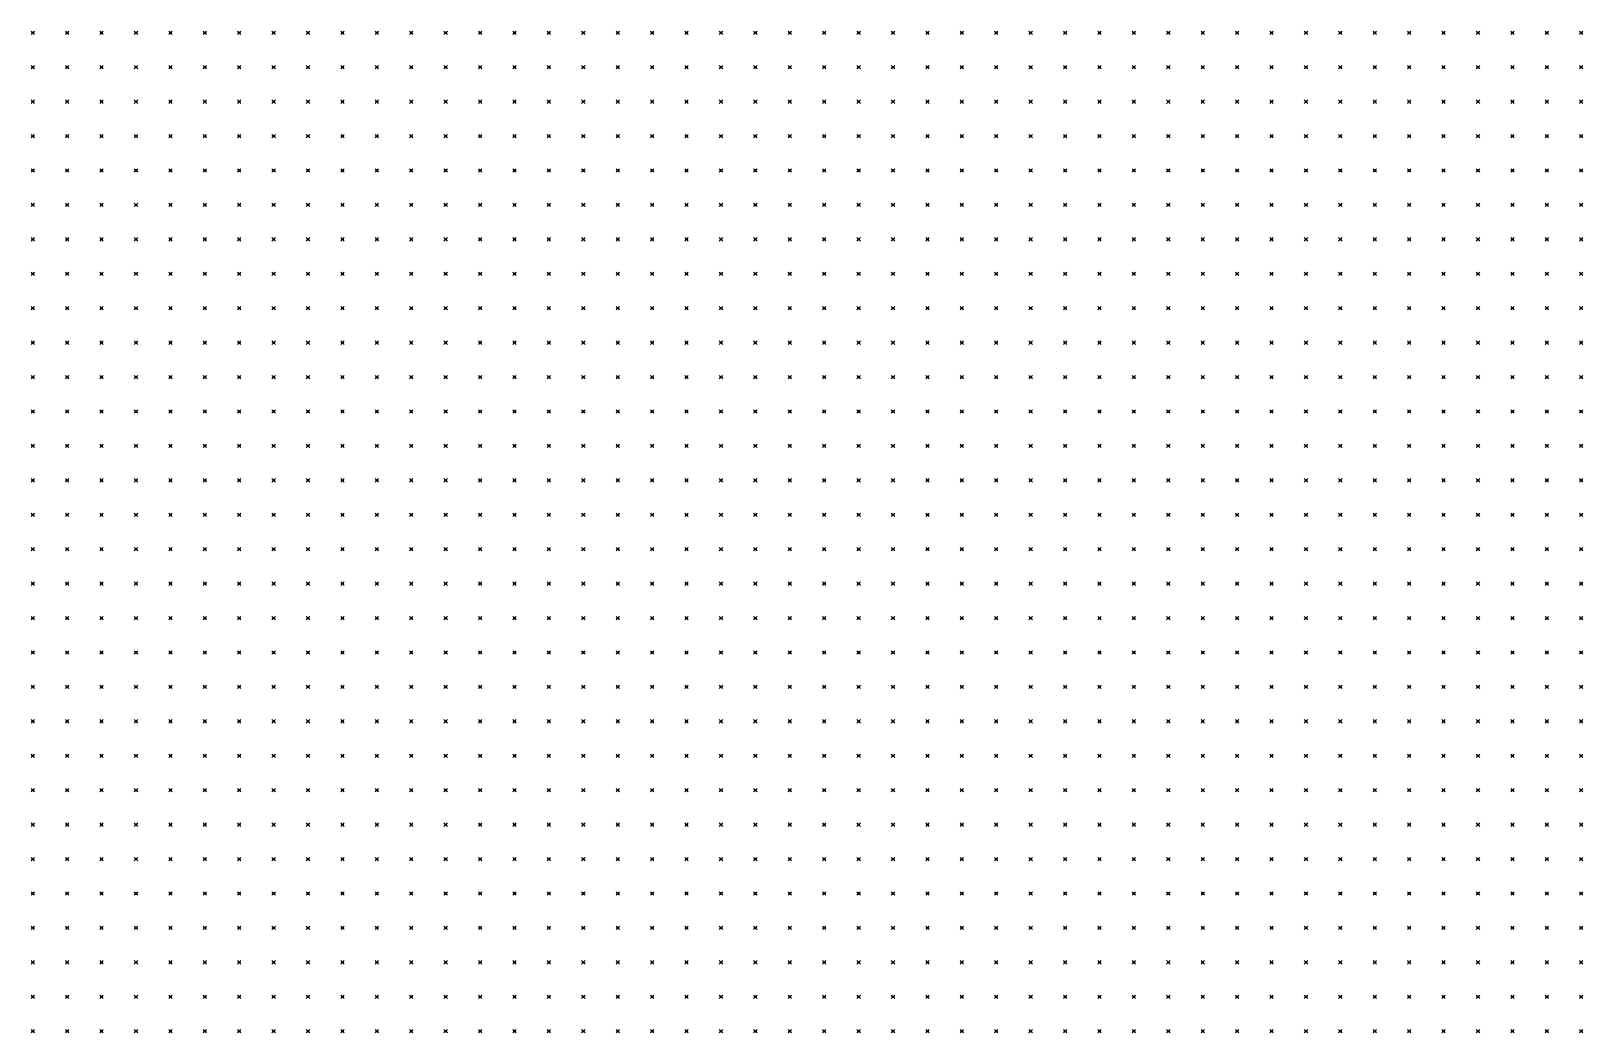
# Model space of a CAD drawing. Header units: metres. Extents: x 441556 to 446409, y 432338 to 461058.
# Drawn here: x 443682.1 to 443817.4, y 446291 to 446378.3 of the extents above; entities that cross this region are included whole.
import ezdxf

# ---------------------------------------------------------------- set-up
doc = ezdxf.new("R2010")
doc.units = ezdxf.units.M
doc.header["$MEASUREMENT"] = 0
doc.header["$PDMODE"] = 35
doc.header["$PDSIZE"] = 0.15
doc.layers.add('DTM-NOK-RevN_POINTS', color=91, linetype='Continuous')

msp = doc.modelspace()

# ---------------------------------------------------------------- linework, layer by layer
at = {"layer": 'DTM-NOK-RevN_POINTS'}
for p in [(443682.247, 446378.149, 378.973), (443685.247, 446378.149, 378.941), (443688.246, 446378.149, 378.915), (443691.245, 446378.149, 378.945), (443694.245, 446378.149, 378.88), (443697.244, 446378.149, 378.708), (443700.244, 446378.149, 378.69), (443703.243, 446378.149, 378.605), (443706.242, 446378.149, 378.369), (443709.242, 446378.149, 378.088), (443712.241, 446378.149, 378.227), (443715.24, 446378.149, 378.77), (443718.24, 446378.149, 380.08), (443721.239, 446378.149, 381.885), (443724.238, 446378.149, 383.605), (443727.238, 446378.149, 385.868), (443730.237, 446378.149, 388.017), (443733.237, 446378.149, 390.036), (443736.236, 446378.149, 392.068), (443739.235, 446378.149, 393.271), (443742.235, 446378.149, 394.264), (443745.234, 446378.149, 395.431), (443748.233, 446378.149, 396.773), (443751.233, 446378.149, 398.318), (443754.232, 446378.149, 399.86), (443757.231, 446378.149, 400.801), (443760.231, 446378.149, 401.807), (443763.23, 446378.149, 402.883), (443766.229, 446378.149, 403.832), (443769.229, 446378.149, 404.626), (443772.228, 446378.149, 405.477), (443775.228, 446378.149, 406.296), (443778.227, 446378.149, 407.102), (443781.226, 446378.149, 407.851), (443784.226, 446378.149, 408.748), (443787.225, 446378.149, 409.684), (443790.224, 446378.149, 410.598), (443793.224, 446378.149, 411.461), (443796.223, 446378.149, 412.425), (443799.222, 446378.149, 413.259), (443802.222, 446378.149, 414.142), (443805.221, 446378.149, 415.282), (443808.221, 446378.149, 416.121), (443811.22, 446378.149, 416.972), (443814.219, 446378.149, 417.761), (443817.219, 446378.149, 418.569), (443682.247, 446375.15, 379.067), (443685.247, 446375.15, 379.104), (443688.246, 446375.15, 379.049), (443691.245, 446375.15, 379.004), (443694.245, 446375.15, 378.96), (443697.244, 446375.15, 378.932), (443700.244, 446375.15, 378.929), (443703.243, 446375.15, 378.954), (443706.242, 446375.15, 378.868), (443709.242, 446375.15, 378.644), (443712.241, 446375.15, 378.934), (443715.24, 446375.15, 379.814), (443718.24, 446375.15, 381.256), (443721.239, 446375.15, 383.097), (443724.238, 446375.15, 385.069), (443727.238, 446375.15, 387.311), (443730.237, 446375.15, 389.328), (443733.237, 446375.15, 391.411), (443736.236, 446375.15, 393.01), (443739.235, 446375.15, 394.554), (443742.235, 446375.15, 395.862), (443745.234, 446375.15, 396.871), (443748.233, 446375.15, 398.042), (443751.233, 446375.15, 399.427), (443754.232, 446375.15, 400.676), (443757.231, 446375.15, 401.734), (443760.231, 446375.15, 402.707), (443763.23, 446375.15, 403.76), (443766.229, 446375.15, 404.69), (443769.229, 446375.15, 405.487), (443772.228, 446375.15, 406.427), (443775.228, 446375.15, 407.214), (443778.227, 446375.15, 408.15), (443781.226, 446375.15, 408.929), (443784.226, 446375.15, 409.908), (443787.225, 446375.15, 410.926), (443790.224, 446375.15, 411.896), (443793.224, 446375.15, 412.921), (443796.223, 446375.15, 413.771), (443799.222, 446375.15, 414.631), (443802.222, 446375.15, 415.718), (443805.221, 446375.15, 416.701), (443808.221, 446375.15, 417.588), (443811.22, 446375.15, 418.456), (443814.219, 446375.15, 419.215), (443817.219, 446375.15, 419.901), (443682.247, 446372.151, 379.117), (443685.247, 446372.151, 379.138), (443688.246, 446372.151, 379.161), (443691.245, 446372.151, 379.11), (443694.245, 446372.151, 379.076), (443697.244, 446372.151, 379.07), (443700.244, 446372.151, 379.056), (443703.243, 446372.151, 379.184), (443706.242, 446372.151, 379.287), (443709.242, 446372.151, 379.622), (443712.241, 446372.151, 380.308), (443715.24, 446372.151, 381.544), (443718.24, 446372.151, 382.911), (443721.239, 446372.151, 384.45), (443724.238, 446372.151, 386.375), (443727.238, 446372.151, 388.486), (443730.237, 446372.151, 390.249), (443733.237, 446372.151, 392.329), (443736.236, 446372.151, 394.005), (443739.235, 446372.151, 395.561), (443742.235, 446372.151, 397.177), (443745.234, 446372.151, 398.54), (443748.233, 446372.151, 399.461), (443751.233, 446372.151, 400.659), (443754.232, 446372.151, 401.601), (443757.231, 446372.151, 402.614), (443760.231, 446372.151, 403.672), (443763.23, 446372.151, 404.721), (443766.229, 446372.151, 405.636), (443769.229, 446372.151, 406.548), (443772.228, 446372.151, 407.455), (443775.228, 446372.151, 408.181), (443778.227, 446372.151, 409.041), (443781.226, 446372.151, 409.863), (443784.226, 446372.151, 410.875), (443787.225, 446372.151, 412.085), (443790.224, 446372.151, 413.206), (443793.224, 446372.151, 414.258), (443796.223, 446372.151, 415.177), (443799.222, 446372.151, 416.225), (443802.222, 446372.151, 417.316), (443805.221, 446372.151, 418.14), (443808.221, 446372.151, 419.031), (443811.22, 446372.151, 420.004), (443814.219, 446372.151, 420.791), (443817.219, 446372.151, 421.458), (443682.247, 446369.151, 379.364), (443685.247, 446369.151, 379.25), (443688.246, 446369.151, 379.278), (443691.245, 446369.151, 379.237), (443694.245, 446369.151, 379.265), (443697.244, 446369.151, 379.392), (443700.244, 446369.151, 379.685), (443703.243, 446369.151, 380.516), (443706.242, 446369.151, 380.847), (443709.242, 446369.151, 381.207), (443712.241, 446369.151, 382.036), (443715.24, 446369.151, 383.136), (443718.24, 446369.151, 384.343), (443721.239, 446369.151, 385.975), (443724.238, 446369.151, 387.632), (443727.238, 446369.151, 389.384), (443730.237, 446369.151, 391.641), (443733.237, 446369.151, 393.776), (443736.236, 446369.151, 395.518), (443739.235, 446369.151, 396.748), (443742.235, 446369.151, 398.657), (443745.234, 446369.151, 399.902), (443748.233, 446369.151, 400.783), (443751.233, 446369.151, 401.694), (443754.232, 446369.151, 402.518), (443757.231, 446369.151, 403.572), (443760.231, 446369.151, 404.623), (443763.23, 446369.151, 405.631), (443766.229, 446369.151, 406.688), (443769.229, 446369.151, 407.404), (443772.228, 446369.151, 408.299), (443775.228, 446369.151, 409.084), (443778.227, 446369.151, 409.918), (443781.226, 446369.151, 410.76), (443784.226, 446369.151, 411.916), (443787.225, 446369.151, 413.191), (443790.224, 446369.151, 414.337), (443793.224, 446369.151, 415.485), (443796.223, 446369.151, 416.511), (443799.222, 446369.151, 417.64), (443802.222, 446369.151, 418.601), (443805.221, 446369.151, 419.564), (443808.221, 446369.151, 420.586), (443811.22, 446369.151, 421.394), (443814.219, 446369.151, 422.254), (443817.219, 446369.151, 423.023), (443682.247, 446366.152, 380.329), (443685.247, 446366.152, 379.739), (443688.246, 446366.152, 379.571), (443691.245, 446366.152, 379.66), (443694.245, 446366.152, 379.949), (443697.244, 446366.152, 380.332), (443700.244, 446366.152, 380.801), (443703.243, 446366.152, 381.653), (443706.242, 446366.152, 382.171), (443709.242, 446366.152, 382.728), (443712.241, 446366.152, 383.494), (443715.24, 446366.152, 384.497), (443718.24, 446366.152, 385.862), (443721.239, 446366.152, 387.23), (443724.238, 446366.152, 388.827), (443727.238, 446366.152, 391.15), (443730.237, 446366.152, 393.567), (443733.237, 446366.152, 395.572), (443736.236, 446366.152, 397.196), (443739.235, 446366.152, 398.502), (443742.235, 446366.152, 399.963), (443745.234, 446366.152, 401.161), (443748.233, 446366.152, 402.019), (443751.233, 446366.152, 402.633), (443754.232, 446366.152, 403.449), (443757.231, 446366.152, 404.36), (443760.231, 446366.152, 405.449), (443763.23, 446366.152, 406.554), (443766.229, 446366.152, 407.633), (443769.229, 446366.152, 408.49), (443772.228, 446366.152, 409.27), (443775.228, 446366.152, 410.081), (443778.227, 446366.152, 410.867), (443781.226, 446366.152, 411.649), (443784.226, 446366.152, 412.957), (443787.225, 446366.152, 414.174), (443790.224, 446366.152, 415.305), (443793.224, 446366.152, 416.585), (443796.223, 446366.152, 417.79), (443799.222, 446366.152, 418.991), (443802.222, 446366.152, 420.023), (443805.221, 446366.152, 420.904), (443808.221, 446366.152, 421.936), (443811.22, 446366.152, 422.824), (443814.219, 446366.152, 423.824), (443817.219, 446366.152, 424.596), (443682.247, 446363.152, 381.208), (443685.247, 446363.152, 380.697), (443688.246, 446363.152, 380.273), (443691.245, 446363.152, 380.705), (443694.245, 446363.152, 381.15), (443697.244, 446363.152, 381.46), (443700.244, 446363.152, 382.148), (443703.243, 446363.152, 382.843), (443706.242, 446363.152, 383.464), (443709.242, 446363.152, 384.004), (443712.241, 446363.152, 384.675), (443715.24, 446363.152, 385.695), (443718.24, 446363.152, 386.891), (443721.239, 446363.152, 388.221), (443724.238, 446363.152, 389.844), (443727.238, 446363.152, 392.309), (443730.237, 446363.152, 394.744), (443733.237, 446363.152, 396.986), (443736.236, 446363.152, 398.774), (443739.235, 446363.152, 400.149), (443742.235, 446363.152, 401.481), (443745.234, 446363.152, 402.326), (443748.233, 446363.152, 403.066), (443751.233, 446363.152, 403.58), (443754.232, 446363.152, 404.242), (443757.231, 446363.152, 405.175), (443760.231, 446363.152, 406.288), (443763.23, 446363.152, 407.459), (443766.229, 446363.152, 408.606), (443769.229, 446363.152, 409.458), (443772.228, 446363.152, 410.353), (443775.228, 446363.152, 411.102), (443778.227, 446363.152, 411.895), (443781.226, 446363.152, 412.768), (443784.226, 446363.152, 413.921), (443787.225, 446363.152, 415.118), (443790.224, 446363.152, 416.377), (443793.224, 446363.152, 417.504), (443796.223, 446363.152, 418.943), (443799.222, 446363.152, 420.365), (443802.222, 446363.152, 421.422), (443805.221, 446363.152, 422.489), (443808.221, 446363.152, 423.353), (443811.22, 446363.152, 424.337), (443814.219, 446363.152, 425.465), (443817.219, 446363.152, 426.292), (443682.247, 446360.153, 381.441), (443685.247, 446360.153, 381.352), (443688.246, 446360.153, 381.393), (443691.245, 446360.153, 381.817), (443694.245, 446360.153, 382.472), (443697.244, 446360.153, 383.036), (443700.244, 446360.153, 383.496), (443703.243, 446360.153, 384), (443706.242, 446360.153, 384.563), (443709.242, 446360.153, 385.153), (443712.241, 446360.153, 385.815), (443715.24, 446360.153, 386.727), (443718.24, 446360.153, 388.108), (443721.239, 446360.153, 389.623), (443724.238, 446360.153, 391.309), (443727.238, 446360.153, 393.232), (443730.237, 446360.153, 395.611), (443733.237, 446360.153, 397.601), (443736.236, 446360.153, 399.54), (443739.235, 446360.153, 401.189), (443742.235, 446360.153, 402.45), (443745.234, 446360.153, 403.332), (443748.233, 446360.153, 403.867), (443751.233, 446360.153, 404.411), (443754.232, 446360.153, 405.177), (443757.231, 446360.153, 406.085), (443760.231, 446360.153, 407.097), (443763.23, 446360.153, 408.338), (443766.229, 446360.153, 409.429), (443769.229, 446360.153, 410.295), (443772.228, 446360.153, 411.38), (443775.228, 446360.153, 412.177), (443778.227, 446360.153, 412.964), (443781.226, 446360.153, 413.666), (443784.226, 446360.153, 414.884), (443787.225, 446360.153, 416.04), (443790.224, 446360.153, 417.315), (443793.224, 446360.153, 418.624), (443796.223, 446360.153, 419.99), (443799.222, 446360.153, 421.289), (443802.222, 446360.153, 422.542), (443805.221, 446360.153, 423.758), (443808.221, 446360.153, 424.718), (443811.22, 446360.153, 425.964), (443814.219, 446360.153, 426.989), (443817.219, 446360.153, 427.791), (443682.247, 446357.154, 381.602), (443685.247, 446357.154, 381.805), (443688.246, 446357.154, 382.512), (443691.245, 446357.154, 383.086), (443694.245, 446357.154, 384.105), (443697.244, 446357.154, 384.773), (443700.244, 446357.154, 385.451), (443703.243, 446357.154, 385.664), (443706.242, 446357.154, 386.187), (443709.242, 446357.154, 386.549), (443712.241, 446357.154, 387.156), (443715.24, 446357.154, 388.246), (443718.24, 446357.154, 389.672), (443721.239, 446357.154, 391.278), (443724.238, 446357.154, 393.027), (443727.238, 446357.154, 394.848), (443730.237, 446357.154, 396.595), (443733.237, 446357.154, 398.345), (443736.236, 446357.154, 400.174), (443739.235, 446357.154, 401.801), (443742.235, 446357.154, 403.245), (443745.234, 446357.154, 404.245), (443748.233, 446357.154, 404.847), (443751.233, 446357.154, 405.436), (443754.232, 446357.154, 406.147), (443757.231, 446357.154, 406.854), (443760.231, 446357.154, 407.884), (443763.23, 446357.154, 409.245), (443766.229, 446357.154, 410.5), (443769.229, 446357.154, 411.321), (443772.228, 446357.154, 412.182), (443775.228, 446357.154, 413.225), (443778.227, 446357.154, 414.021), (443781.226, 446357.154, 414.864), (443784.226, 446357.154, 415.952), (443787.225, 446357.154, 417.107), (443790.224, 446357.154, 418.26), (443793.224, 446357.154, 419.664), (443796.223, 446357.154, 420.918), (443799.222, 446357.154, 422.469), (443802.222, 446357.154, 423.702), (443805.221, 446357.154, 424.956), (443808.221, 446357.154, 426.183), (443811.22, 446357.154, 427.309), (443814.219, 446357.154, 428.508), (443817.219, 446357.154, 429.472), (443682.247, 446354.154, 381.771), (443685.247, 446354.154, 382.533), (443688.246, 446354.154, 383.847), (443691.245, 446354.154, 384.834), (443694.245, 446354.154, 386.037), (443697.244, 446354.154, 386.977), (443700.244, 446354.154, 387.296), (443703.243, 446354.154, 387.633), (443706.242, 446354.154, 387.79), (443709.242, 446354.154, 388.312), (443712.241, 446354.154, 388.769), (443715.24, 446354.154, 389.65), (443718.24, 446354.154, 391.023), (443721.239, 446354.154, 392.718), (443724.238, 446354.154, 394.641), (443727.238, 446354.154, 396.631), (443730.237, 446354.154, 398.247), (443733.237, 446354.154, 399.606), (443736.236, 446354.154, 400.888), (443739.235, 446354.154, 402.311), (443742.235, 446354.154, 403.995), (443745.234, 446354.154, 405.049), (443748.233, 446354.154, 405.673), (443751.233, 446354.154, 406.315), (443754.232, 446354.154, 406.951), (443757.231, 446354.154, 407.69), (443760.231, 446354.154, 408.782), (443763.23, 446354.154, 410.083), (443766.229, 446354.154, 411.357), (443769.229, 446354.154, 412.435), (443772.228, 446354.154, 413.395), (443775.228, 446354.154, 414.279), (443778.227, 446354.154, 415.075), (443781.226, 446354.154, 416.047), (443784.226, 446354.154, 416.971), (443787.225, 446354.154, 418.007), (443790.224, 446354.154, 419.286), (443793.224, 446354.154, 420.618), (443796.223, 446354.154, 421.96), (443799.222, 446354.154, 423.483), (443802.222, 446354.154, 424.81), (443805.221, 446354.154, 426.083), (443808.221, 446354.154, 427.343), (443811.22, 446354.154, 428.631), (443814.219, 446354.154, 429.695), (443817.219, 446354.154, 430.739), (443682.247, 446351.155, 382.179), (443685.247, 446351.155, 384.023), (443688.246, 446351.155, 385.429), (443691.245, 446351.155, 386.92), (443694.245, 446351.155, 388.639), (443697.244, 446351.155, 389.705), (443700.244, 446351.155, 389.552), (443703.243, 446351.155, 390.034), (443706.242, 446351.155, 390.314), (443709.242, 446351.155, 390.335), (443712.241, 446351.155, 390.584), (443715.24, 446351.155, 391.13), (443718.24, 446351.155, 392.45), (443721.239, 446351.155, 393.979), (443724.238, 446351.155, 395.913), (443727.238, 446351.155, 398.039), (443730.237, 446351.155, 399.888), (443733.237, 446351.155, 401.449), (443736.236, 446351.155, 402.557), (443739.235, 446351.155, 403.267), (443742.235, 446351.155, 404.581), (443745.234, 446351.155, 405.903), (443748.233, 446351.155, 406.692), (443751.233, 446351.155, 407.361), (443754.232, 446351.155, 408.095), (443757.231, 446351.155, 408.967), (443760.231, 446351.155, 409.981), (443763.23, 446351.155, 411.271), (443766.229, 446351.155, 412.445), (443769.229, 446351.155, 413.535), (443772.228, 446351.155, 414.528), (443775.228, 446351.155, 415.446), (443778.227, 446351.155, 416.167), (443781.226, 446351.155, 417.151), (443784.226, 446351.155, 418.034), (443787.225, 446351.155, 419.092), (443790.224, 446351.155, 420.188), (443793.224, 446351.155, 421.663), (443796.223, 446351.155, 422.946), (443799.222, 446351.155, 424.423), (443802.222, 446351.155, 425.891), (443805.221, 446351.155, 427.272), (443808.221, 446351.155, 428.683), (443811.22, 446351.155, 429.885), (443814.219, 446351.155, 431.12), (443817.219, 446351.155, 432.22), (443682.247, 446348.156, 383.19), (443685.247, 446348.156, 385.46), (443688.246, 446348.156, 387.129), (443691.245, 446348.156, 388.621), (443694.245, 446348.156, 390.577), (443697.244, 446348.156, 392.113), (443700.244, 446348.156, 393.164), (443703.243, 446348.156, 393.053), (443706.242, 446348.156, 392.905), (443709.242, 446348.156, 392.652), (443712.241, 446348.156, 392.456), (443715.24, 446348.156, 392.787), (443718.24, 446348.156, 393.739), (443721.239, 446348.156, 395.177), (443724.238, 446348.156, 396.84), (443727.238, 446348.156, 399.006), (443730.237, 446348.156, 401.053), (443733.237, 446348.156, 403.003), (443736.236, 446348.156, 404.324), (443739.235, 446348.156, 404.895), (443742.235, 446348.156, 405.908), (443745.234, 446348.156, 407.147), (443748.233, 446348.156, 408.056), (443751.233, 446348.156, 408.893), (443754.232, 446348.156, 409.686), (443757.231, 446348.156, 410.522), (443760.231, 446348.156, 411.622), (443763.23, 446348.156, 412.633), (443766.229, 446348.156, 413.762), (443769.229, 446348.156, 414.843), (443772.228, 446348.156, 415.717), (443775.228, 446348.156, 416.537), (443778.227, 446348.156, 417.474), (443781.226, 446348.156, 418.195), (443784.226, 446348.156, 419.185), (443787.225, 446348.156, 420.258), (443790.224, 446348.156, 421.277), (443793.224, 446348.156, 422.612), (443796.223, 446348.156, 424.089), (443799.222, 446348.156, 425.543), (443802.222, 446348.156, 426.917), (443805.221, 446348.156, 428.369), (443808.221, 446348.156, 429.841), (443811.22, 446348.156, 431.11), (443814.219, 446348.156, 432.364), (443817.219, 446348.156, 433.399), (443682.247, 446345.156, 384.333), (443685.247, 446345.156, 386.722), (443688.246, 446345.156, 388.82), (443691.245, 446345.156, 390.634), (443694.245, 446345.156, 392.482), (443697.244, 446345.156, 394.412), (443700.244, 446345.156, 396.244), (443703.243, 446345.156, 396.658), (443706.242, 446345.156, 395.705), (443709.242, 446345.156, 395.376), (443712.241, 446345.156, 394.681), (443715.24, 446345.156, 394.632), (443718.24, 446345.156, 395.54), (443721.239, 446345.156, 396.488), (443724.238, 446345.156, 397.804), (443727.238, 446345.156, 399.737), (443730.237, 446345.156, 401.991), (443733.237, 446345.156, 403.937), (443736.236, 446345.156, 405.814), (443739.235, 446345.156, 407.068), (443742.235, 446345.156, 408.049), (443745.234, 446345.156, 408.938), (443748.233, 446345.156, 409.757), (443751.233, 446345.156, 410.468), (443754.232, 446345.156, 411.462), (443757.231, 446345.156, 412.206), (443760.231, 446345.156, 413.135), (443763.23, 446345.156, 414.145), (443766.229, 446345.156, 415.215), (443769.229, 446345.156, 416.202), (443772.228, 446345.156, 417.113), (443775.228, 446345.156, 417.909), (443778.227, 446345.156, 418.653), (443781.226, 446345.156, 419.531), (443784.226, 446345.156, 420.432), (443787.225, 446345.156, 421.524), (443790.224, 446345.156, 422.519), (443793.224, 446345.156, 423.678), (443796.223, 446345.156, 425.125), (443799.222, 446345.156, 426.693), (443802.222, 446345.156, 427.891), (443805.221, 446345.156, 429.262), (443808.221, 446345.156, 430.733), (443811.22, 446345.156, 432.157), (443814.219, 446345.156, 433.528), (443817.219, 446345.156, 434.775), (443682.247, 446342.157, 386.223), (443685.247, 446342.157, 388.704), (443688.246, 446342.157, 390.607), (443691.245, 446342.157, 392.466), (443694.245, 446342.157, 394.126), (443697.244, 446342.157, 397.379), (443700.244, 446342.157, 400.218), (443703.243, 446342.157, 400.239), (443706.242, 446342.157, 399.003), (443709.242, 446342.157, 398.694), (443712.241, 446342.157, 398.171), (443715.24, 446342.157, 397.536), (443718.24, 446342.157, 397.756), (443721.239, 446342.157, 398.642), (443724.238, 446342.157, 399.255), (443727.238, 446342.157, 400.449), (443730.237, 446342.157, 402.48), (443733.237, 446342.157, 404.427), (443736.236, 446342.157, 406.474), (443739.235, 446342.157, 408.471), (443742.235, 446342.157, 409.928), (443745.234, 446342.157, 410.665), (443748.233, 446342.157, 411.577), (443751.233, 446342.157, 412.276), (443754.232, 446342.157, 413.073), (443757.231, 446342.157, 413.894), (443760.231, 446342.157, 414.757), (443763.23, 446342.157, 415.61), (443766.229, 446342.157, 416.608), (443769.229, 446342.157, 417.637), (443772.228, 446342.157, 418.634), (443775.228, 446342.157, 419.466), (443778.227, 446342.157, 420.355), (443781.226, 446342.157, 421.11), (443784.226, 446342.157, 421.977), (443787.225, 446342.157, 422.773), (443790.224, 446342.157, 423.813), (443793.224, 446342.157, 424.736), (443796.223, 446342.157, 426.154), (443799.222, 446342.157, 427.432), (443802.222, 446342.157, 428.808), (443805.221, 446342.157, 430.362), (443808.221, 446342.157, 431.808), (443811.22, 446342.157, 433.271), (443814.219, 446342.157, 434.759), (443817.219, 446342.157, 435.897), (443682.247, 446339.158, 388.878), (443685.247, 446339.158, 390.754), (443688.246, 446339.158, 392.229), (443691.245, 446339.158, 394.118), (443694.245, 446339.158, 396.096), (443697.244, 446339.158, 399.364), (443700.244, 446339.158, 402.096), (443703.243, 446339.158, 402.616), (443706.242, 446339.158, 401.87), (443709.242, 446339.158, 401.698), (443712.241, 446339.158, 400.981), (443715.24, 446339.158, 400.392), (443718.24, 446339.158, 400.482), (443721.239, 446339.158, 400.887), (443724.238, 446339.158, 401.521), (443727.238, 446339.158, 402.206), (443730.237, 446339.158, 403.292), (443733.237, 446339.158, 404.939), (443736.236, 446339.158, 407.099), (443739.235, 446339.158, 409.078), (443742.235, 446339.158, 410.816), (443745.234, 446339.158, 412.041), (443748.233, 446339.158, 412.975), (443751.233, 446339.158, 413.822), (443754.232, 446339.158, 414.679), (443757.231, 446339.158, 415.391), (443760.231, 446339.158, 416.282), (443763.23, 446339.158, 417.119), (443766.229, 446339.158, 418.218), (443769.229, 446339.158, 419.125), (443772.228, 446339.158, 420.169), (443775.228, 446339.158, 421.08), (443778.227, 446339.158, 421.749), (443781.226, 446339.158, 422.589), (443784.226, 446339.158, 423.478), (443787.225, 446339.158, 424.169), (443790.224, 446339.158, 425.144), (443793.224, 446339.158, 426.11), (443796.223, 446339.158, 427.215), (443799.222, 446339.158, 428.443), (443802.222, 446339.158, 429.937), (443805.221, 446339.158, 431.389), (443808.221, 446339.158, 432.888), (443811.22, 446339.158, 434.238), (443814.219, 446339.158, 435.697), (443817.219, 446339.158, 436.977), (443682.247, 446336.158, 392.01), (443685.247, 446336.158, 393.436), (443688.246, 446336.158, 394.91), (443691.245, 446336.158, 397.152), (443694.245, 446336.158, 399.012), (443697.244, 446336.158, 401.714), (443700.244, 446336.158, 403.885), (443703.243, 446336.158, 405.207), (443706.242, 446336.158, 404.884), (443709.242, 446336.158, 404.415), (443712.241, 446336.158, 403.782), (443715.24, 446336.158, 403.379), (443718.24, 446336.158, 403.511), (443721.239, 446336.158, 403.47), (443724.238, 446336.158, 403.966), (443727.238, 446336.158, 404.306), (443730.237, 446336.158, 404.897), (443733.237, 446336.158, 405.973), (443736.236, 446336.158, 407.646), (443739.235, 446336.158, 409.683), (443742.235, 446336.158, 411.609), (443745.234, 446336.158, 413.148), (443748.233, 446336.158, 414.352), (443751.233, 446336.158, 415.361), (443754.232, 446336.158, 416.272), (443757.231, 446336.158, 416.97), (443760.231, 446336.158, 417.858), (443763.23, 446336.158, 418.635), (443766.229, 446336.158, 419.632), (443769.229, 446336.158, 420.649), (443772.228, 446336.158, 421.616), (443775.228, 446336.158, 422.477), (443778.227, 446336.158, 423.436), (443781.226, 446336.158, 424.334), (443784.226, 446336.158, 425.112), (443787.225, 446336.158, 425.801), (443790.224, 446336.158, 426.539), (443793.224, 446336.158, 427.533), (443796.223, 446336.158, 428.518), (443799.222, 446336.158, 429.696), (443802.222, 446336.158, 431.119), (443805.221, 446336.158, 432.537), (443808.221, 446336.158, 433.95), (443811.22, 446336.158, 435.51), (443814.219, 446336.158, 436.836), (443817.219, 446336.158, 438.072), (443682.247, 446333.159, 393.288), (443685.247, 446333.159, 395.519), (443688.246, 446333.159, 397.526), (443691.245, 446333.159, 400.008), (443694.245, 446333.159, 401.778), (443697.244, 446333.159, 403.811), (443700.244, 446333.159, 405.909), (443703.243, 446333.159, 406.978), (443706.242, 446333.159, 407.225), (443709.242, 446333.159, 407.115), (443712.241, 446333.159, 406.539), (443715.24, 446333.159, 406.169), (443718.24, 446333.159, 406.512), (443721.239, 446333.159, 406.454), (443724.238, 446333.159, 406.602), (443727.238, 446333.159, 406.568), (443730.237, 446333.159, 407.019), (443733.237, 446333.159, 407.463), (443736.236, 446333.159, 408.816), (443739.235, 446333.159, 410.734), (443742.235, 446333.159, 412.67), (443745.234, 446333.159, 414.487), (443748.233, 446333.159, 415.8), (443751.233, 446333.159, 416.747), (443754.232, 446333.159, 417.654), (443757.231, 446333.159, 418.378), (443760.231, 446333.159, 419.141), (443763.23, 446333.159, 420.068), (443766.229, 446333.159, 421.02), (443769.229, 446333.159, 422.149), (443772.228, 446333.159, 423.146), (443775.228, 446333.159, 424.027), (443778.227, 446333.159, 424.987), (443781.226, 446333.159, 425.935), (443784.226, 446333.159, 426.727), (443787.225, 446333.159, 427.398), (443790.224, 446333.159, 428.1), (443793.224, 446333.159, 428.964), (443796.223, 446333.159, 429.919), (443799.222, 446333.159, 431.087), (443802.222, 446333.159, 432.135), (443805.221, 446333.159, 433.48), (443808.221, 446333.159, 434.989), (443811.22, 446333.159, 436.34), (443814.219, 446333.159, 437.902), (443817.219, 446333.159, 439.291), (443682.247, 446330.16, 393.544), (443685.247, 446330.16, 396.857), (443688.246, 446330.16, 399.609), (443691.245, 446330.16, 401.748), (443694.245, 446330.16, 404.155), (443697.244, 446330.16, 405.844), (443700.244, 446330.16, 407.693), (443703.243, 446330.16, 408.661), (443706.242, 446330.16, 409.047), (443709.242, 446330.16, 409.32), (443712.241, 446330.16, 409.254), (443715.24, 446330.16, 409.354), (443718.24, 446330.16, 409.393), (443721.239, 446330.16, 409.472), (443724.238, 446330.16, 409.835), (443727.238, 446330.16, 409.686), (443730.237, 446330.16, 409.503), (443733.237, 446330.16, 409.46), (443736.236, 446330.16, 410.382), (443739.235, 446330.16, 411.961), (443742.235, 446330.16, 413.76), (443745.234, 446330.16, 415.512), (443748.233, 446330.16, 416.988), (443751.233, 446330.16, 418.168), (443754.232, 446330.16, 418.88), (443757.231, 446330.16, 419.709), (443760.231, 446330.16, 420.709), (443763.23, 446330.16, 421.674), (443766.229, 446330.16, 422.438), (443769.229, 446330.16, 423.605), (443772.228, 446330.16, 424.517), (443775.228, 446330.16, 425.508), (443778.227, 446330.16, 426.498), (443781.226, 446330.16, 427.579), (443784.226, 446330.16, 428.507), (443787.225, 446330.16, 429.125), (443790.224, 446330.16, 429.72), (443793.224, 446330.16, 430.406), (443796.223, 446330.16, 431.283), (443799.222, 446330.16, 432.155), (443802.222, 446330.16, 433.343), (443805.221, 446330.16, 434.559), (443808.221, 446330.16, 436.099), (443811.22, 446330.16, 437.465), (443814.219, 446330.16, 439.01), (443817.219, 446330.16, 440.572), (443682.247, 446327.16, 393.482), (443685.247, 446327.16, 397.161), (443688.246, 446327.16, 400.192), (443691.245, 446327.16, 402.677), (443694.245, 446327.16, 405.385), (443697.244, 446327.16, 407.128), (443700.244, 446327.16, 408.945), (443703.243, 446327.16, 410.021), (443706.242, 446327.16, 410.59), (443709.242, 446327.16, 410.97), (443712.241, 446327.16, 411.368), (443715.24, 446327.16, 411.584), (443718.24, 446327.16, 411.864), (443721.239, 446327.16, 411.897), (443724.238, 446327.16, 411.899), (443727.238, 446327.16, 411.965), (443730.237, 446327.16, 411.901), (443733.237, 446327.16, 411.819), (443736.236, 446327.16, 412.191), (443739.235, 446327.16, 413.434), (443742.235, 446327.16, 414.96), (443745.234, 446327.16, 416.497), (443748.233, 446327.16, 417.922), (443751.233, 446327.16, 419.138), (443754.232, 446327.16, 420.271), (443757.231, 446327.16, 421.153), (443760.231, 446327.16, 422.053), (443763.23, 446327.16, 423.121), (443766.229, 446327.16, 424.004), (443769.229, 446327.16, 425.037), (443772.228, 446327.16, 425.87), (443775.228, 446327.16, 427.025), (443778.227, 446327.16, 428.066), (443781.226, 446327.16, 429.167), (443784.226, 446327.16, 430.068), (443787.225, 446327.16, 430.796), (443790.224, 446327.16, 431.568), (443793.224, 446327.16, 431.93), (443796.223, 446327.16, 432.585), (443799.222, 446327.16, 433.514), (443802.222, 446327.16, 434.681), (443805.221, 446327.16, 435.822), (443808.221, 446327.16, 437.145), (443811.22, 446327.16, 438.57), (443814.219, 446327.16, 440.023), (443817.219, 446327.16, 441.495), (443682.247, 446324.161, 393.841), (443685.247, 446324.161, 397.331), (443688.246, 446324.161, 400.504), (443691.245, 446324.161, 403.072), (443694.245, 446324.161, 405.619), (443697.244, 446324.161, 407.889), (443700.244, 446324.161, 409.924), (443703.243, 446324.161, 411.251), (443706.242, 446324.161, 412.297), (443709.242, 446324.161, 412.742), (443712.241, 446324.161, 413.257), (443715.24, 446324.161, 413.707), (443718.24, 446324.161, 414.094), (443721.239, 446324.161, 414.199), (443724.238, 446324.161, 414.335), (443727.238, 446324.161, 414.575), (443730.237, 446324.161, 414.123), (443733.237, 446324.161, 413.984), (443736.236, 446324.161, 414.052), (443739.235, 446324.161, 414.655), (443742.235, 446324.161, 415.845), (443745.234, 446324.161, 417.478), (443748.233, 446324.161, 418.792), (443751.233, 446324.161, 420.108), (443754.232, 446324.161, 421.346), (443757.231, 446324.161, 422.473), (443760.231, 446324.161, 423.578), (443763.23, 446324.161, 424.515), (443766.229, 446324.161, 425.306), (443769.229, 446324.161, 426.488), (443772.228, 446324.161, 427.669), (443775.228, 446324.161, 428.7), (443778.227, 446324.161, 429.667), (443781.226, 446324.161, 430.581), (443784.226, 446324.161, 431.266), (443787.225, 446324.161, 432.334), (443790.224, 446324.161, 433.004), (443793.224, 446324.161, 433.478), (443796.223, 446324.161, 434.03), (443799.222, 446324.161, 434.837), (443802.222, 446324.161, 435.864), (443805.221, 446324.161, 436.971), (443808.221, 446324.161, 438.216), (443811.22, 446324.161, 439.444), (443814.219, 446324.161, 441.21), (443817.219, 446324.161, 442.563), (443682.247, 446321.161, 394.444), (443685.247, 446321.161, 397.898), (443688.246, 446321.161, 400.949), (443691.245, 446321.161, 403.482), (443694.245, 446321.161, 406.157), (443697.244, 446321.161, 408.469), (443700.244, 446321.161, 410.905), (443703.243, 446321.161, 412.626), (443706.242, 446321.161, 413.754), (443709.242, 446321.161, 414.609), (443712.241, 446321.161, 415.237), (443715.24, 446321.161, 415.731), (443718.24, 446321.161, 416.086), (443721.239, 446321.161, 416.438), (443724.238, 446321.161, 416.526), (443727.238, 446321.161, 416.397), (443730.237, 446321.161, 416.293), (443733.237, 446321.161, 416.144), (443736.236, 446321.161, 416), (443739.235, 446321.161, 416.157), (443742.235, 446321.161, 416.923), (443745.234, 446321.161, 418.264), (443748.233, 446321.161, 419.714), (443751.233, 446321.161, 421.063), (443754.232, 446321.161, 422.327), (443757.231, 446321.161, 423.643), (443760.231, 446321.161, 424.772), (443763.23, 446321.161, 425.982), (443766.229, 446321.161, 426.858), (443769.229, 446321.161, 427.936), (443772.228, 446321.161, 429.005), (443775.228, 446321.161, 430.029), (443778.227, 446321.161, 431.011), (443781.226, 446321.161, 431.993), (443784.226, 446321.161, 432.916), (443787.225, 446321.161, 433.709), (443790.224, 446321.161, 434.552), (443793.224, 446321.161, 435.119), (443796.223, 446321.161, 435.747), (443799.222, 446321.161, 436.337), (443802.222, 446321.161, 437.116), (443805.221, 446321.161, 438.246), (443808.221, 446321.161, 439.455), (443811.22, 446321.161, 440.719), (443814.219, 446321.161, 442.283), (443817.219, 446321.161, 443.66), (443682.247, 446318.162, 395.32), (443685.247, 446318.162, 398.412), (443688.246, 446318.162, 401.65), (443691.245, 446318.162, 404.294), (443694.245, 446318.162, 406.872), (443697.244, 446318.162, 409.042), (443700.244, 446318.162, 411.524), (443703.243, 446318.162, 413.707), (443706.242, 446318.162, 415.247), (443709.242, 446318.162, 416.319), (443712.241, 446318.162, 416.952), (443715.24, 446318.162, 417.574), (443718.24, 446318.162, 417.999), (443721.239, 446318.162, 418.622), (443724.238, 446318.162, 418.784), (443727.238, 446318.162, 418.697), (443730.237, 446318.162, 418.48), (443733.237, 446318.162, 418.117), (443736.236, 446318.162, 418.021), (443739.235, 446318.162, 417.746), (443742.235, 446318.162, 418.266), (443745.234, 446318.162, 419.148), (443748.233, 446318.162, 420.369), (443751.233, 446318.162, 421.984), (443754.232, 446318.162, 423.287), (443757.231, 446318.162, 424.731), (443760.231, 446318.162, 425.888), (443763.23, 446318.162, 427.175), (443766.229, 446318.162, 428.239), (443769.229, 446318.162, 429.321), (443772.228, 446318.162, 430.324), (443775.228, 446318.162, 431.359), (443778.227, 446318.162, 432.476), (443781.226, 446318.162, 433.419), (443784.226, 446318.162, 434.316), (443787.225, 446318.162, 435.377), (443790.224, 446318.162, 435.908), (443793.224, 446318.162, 436.527), (443796.223, 446318.162, 437.03), (443799.222, 446318.162, 437.718), (443802.222, 446318.162, 438.419), (443805.221, 446318.162, 439.484), (443808.221, 446318.162, 440.768), (443811.22, 446318.162, 441.955), (443814.219, 446318.162, 443.207), (443817.219, 446318.162, 444.818), (443682.247, 446315.163, 396.079), (443685.247, 446315.163, 398.903), (443688.246, 446315.163, 402.22), (443691.245, 446315.163, 404.688), (443694.245, 446315.163, 407.259), (443697.244, 446315.163, 409.701), (443700.244, 446315.163, 412.428), (443703.243, 446315.163, 414.452), (443706.242, 446315.163, 416.346), (443709.242, 446315.163, 417.784), (443712.241, 446315.163, 418.727), (443715.24, 446315.163, 419.333), (443718.24, 446315.163, 419.969), (443721.239, 446315.163, 420.3), (443724.238, 446315.163, 420.708), (443727.238, 446315.163, 421.003), (443730.237, 446315.163, 420.753), (443733.237, 446315.163, 420.747), (443736.236, 446315.163, 420.36), (443739.235, 446315.163, 419.957), (443742.235, 446315.163, 419.875), (443745.234, 446315.163, 420.266), (443748.233, 446315.163, 421.561), (443751.233, 446315.163, 423.148), (443754.232, 446315.163, 424.447), (443757.231, 446315.163, 425.874), (443760.231, 446315.163, 426.949), (443763.23, 446315.163, 428.299), (443766.229, 446315.163, 429.622), (443769.229, 446315.163, 430.77), (443772.228, 446315.163, 431.874), (443775.228, 446315.163, 432.79), (443778.227, 446315.163, 433.856), (443781.226, 446315.163, 434.873), (443784.226, 446315.163, 435.82), (443787.225, 446315.163, 436.757), (443790.224, 446315.163, 437.363), (443793.224, 446315.163, 438.008), (443796.223, 446315.163, 438.643), (443799.222, 446315.163, 439.198), (443802.222, 446315.163, 439.827), (443805.221, 446315.163, 440.895), (443808.221, 446315.163, 441.846), (443811.22, 446315.163, 443.011), (443814.219, 446315.163, 444.481), (443817.219, 446315.163, 445.747), (443682.247, 446312.163, 397.129), (443685.247, 446312.163, 399.757), (443688.246, 446312.163, 402.371), (443691.245, 446312.163, 405.304), (443694.245, 446312.163, 407.719), (443697.244, 446312.163, 410.677), (443700.244, 446312.163, 413.343), (443703.243, 446312.163, 415.229), (443706.242, 446312.163, 417.442), (443709.242, 446312.163, 419.17), (443712.241, 446312.163, 420.276), (443715.24, 446312.163, 421.175), (443718.24, 446312.163, 421.862), (443721.239, 446312.163, 422.166), (443724.238, 446312.163, 422.603), (443727.238, 446312.163, 422.991), (443730.237, 446312.163, 423.132), (443733.237, 446312.163, 423.224), (443736.236, 446312.163, 422.883), (443739.235, 446312.163, 422.37), (443742.235, 446312.163, 422.049), (443745.234, 446312.163, 422.14), (443748.233, 446312.163, 423.033), (443751.233, 446312.163, 424.306), (443754.232, 446312.163, 425.625), (443757.231, 446312.163, 426.821), (443760.231, 446312.163, 427.88), (443763.23, 446312.163, 429.423), (443766.229, 446312.163, 431.042), (443769.229, 446312.163, 432.048), (443772.228, 446312.163, 433.287), (443775.228, 446312.163, 434.251), (443778.227, 446312.163, 435.286), (443781.226, 446312.163, 436.289), (443784.226, 446312.163, 437.151), (443787.225, 446312.163, 438.066), (443790.224, 446312.163, 438.922), (443793.224, 446312.163, 439.554), (443796.223, 446312.163, 440.148), (443799.222, 446312.163, 440.809), (443802.222, 446312.163, 441.152), (443805.221, 446312.163, 442.105), (443808.221, 446312.163, 443.205), (443811.22, 446312.163, 444.314), (443814.219, 446312.163, 445.622), (443817.219, 446312.163, 446.859), (443682.247, 446309.164, 398.144), (443685.247, 446309.164, 400.457), (443688.246, 446309.164, 403.392), (443691.245, 446309.164, 405.81), (443694.245, 446309.164, 408.452), (443697.244, 446309.164, 411.198), (443700.244, 446309.164, 413.802), (443703.243, 446309.164, 416.425), (443706.242, 446309.164, 418.668), (443709.242, 446309.164, 420.731), (443712.241, 446309.164, 421.984), (443715.24, 446309.164, 422.954), (443718.24, 446309.164, 423.628), (443721.239, 446309.164, 424.208), (443724.238, 446309.164, 424.645), (443727.238, 446309.164, 424.798), (443730.237, 446309.164, 425.224), (443733.237, 446309.164, 425.274), (443736.236, 446309.164, 425.152), (443739.235, 446309.164, 425.106), (443742.235, 446309.164, 424.834), (443745.234, 446309.164, 424.696), (443748.233, 446309.164, 425.124), (443751.233, 446309.164, 425.952), (443754.232, 446309.164, 426.914), (443757.231, 446309.164, 427.985), (443760.231, 446309.164, 429.08), (443763.23, 446309.164, 430.538), (443766.229, 446309.164, 431.928), (443769.229, 446309.164, 433.304), (443772.228, 446309.164, 434.494), (443775.228, 446309.164, 435.605), (443778.227, 446309.164, 436.83), (443781.226, 446309.164, 437.924), (443784.226, 446309.164, 438.741), (443787.225, 446309.164, 439.531), (443790.224, 446309.164, 440.4), (443793.224, 446309.164, 441.09), (443796.223, 446309.164, 441.68), (443799.222, 446309.164, 442.146), (443802.222, 446309.164, 442.793), (443805.221, 446309.164, 443.727), (443808.221, 446309.164, 444.645), (443811.22, 446309.164, 445.705), (443814.219, 446309.164, 446.928), (443817.219, 446309.164, 448.15), (443682.247, 446306.165, 399.306), (443685.247, 446306.165, 401.565), (443688.246, 446306.165, 403.969), (443691.245, 446306.165, 406.762), (443694.245, 446306.165, 409.477), (443697.244, 446306.165, 412.078), (443700.244, 446306.165, 414.733), (443703.243, 446306.165, 417.301), (443706.242, 446306.165, 419.757), (443709.242, 446306.165, 421.993), (443712.241, 446306.165, 423.626), (443715.24, 446306.165, 424.728), (443718.24, 446306.165, 425.485), (443721.239, 446306.165, 425.945), (443724.238, 446306.165, 426.526), (443727.238, 446306.165, 426.945), (443730.237, 446306.165, 427.336), (443733.237, 446306.165, 427.326), (443736.236, 446306.165, 427.207), (443739.235, 446306.165, 427.389), (443742.235, 446306.165, 427.41), (443745.234, 446306.165, 427.254), (443748.233, 446306.165, 427.331), (443751.233, 446306.165, 427.867), (443754.232, 446306.165, 428.525), (443757.231, 446306.165, 429.235), (443760.231, 446306.165, 430.39), (443763.23, 446306.165, 431.711), (443766.229, 446306.165, 433.159), (443769.229, 446306.165, 434.551), (443772.228, 446306.165, 435.98), (443775.228, 446306.165, 437.004), (443778.227, 446306.165, 438.339), (443781.226, 446306.165, 439.299), (443784.226, 446306.165, 440.127), (443787.225, 446306.165, 440.785), (443790.224, 446306.165, 441.774), (443793.224, 446306.165, 442.619), (443796.223, 446306.165, 443.037), (443799.222, 446306.165, 443.451), (443802.222, 446306.165, 444.214), (443805.221, 446306.165, 445.135), (443808.221, 446306.165, 446.056), (443811.22, 446306.165, 446.901), (443814.219, 446306.165, 448.125), (443817.219, 446306.165, 449.393), (443682.247, 446303.165, 401.118), (443685.247, 446303.165, 403.072), (443688.246, 446303.165, 405.175), (443691.245, 446303.165, 407.321), (443694.245, 446303.165, 410.229), (443697.244, 446303.165, 412.907), (443700.244, 446303.165, 415.621), (443703.243, 446303.165, 418.145), (443706.242, 446303.165, 420.449), (443709.242, 446303.165, 423.064), (443712.241, 446303.165, 425.168), (443715.24, 446303.165, 426.492), (443718.24, 446303.165, 427.39), (443721.239, 446303.165, 427.891), (443724.238, 446303.165, 428.467), (443727.238, 446303.165, 429.031), (443730.237, 446303.165, 429.378), (443733.237, 446303.165, 429.373), (443736.236, 446303.165, 429.319), (443739.235, 446303.165, 429.562), (443742.235, 446303.165, 429.455), (443745.234, 446303.165, 429.651), (443748.233, 446303.165, 429.622), (443751.233, 446303.165, 429.934), (443754.232, 446303.165, 430.186), (443757.231, 446303.165, 430.994), (443760.231, 446303.165, 431.82), (443763.23, 446303.165, 433.013), (443766.229, 446303.165, 434.381), (443769.229, 446303.165, 435.699), (443772.228, 446303.165, 437.24), (443775.228, 446303.165, 438.494), (443778.227, 446303.165, 439.614), (443781.226, 446303.165, 440.602), (443784.226, 446303.165, 441.495), (443787.225, 446303.165, 442.352), (443790.224, 446303.165, 443.23), (443793.224, 446303.165, 444.007), (443796.223, 446303.165, 444.551), (443799.222, 446303.165, 445.018), (443802.222, 446303.165, 445.748), (443805.221, 446303.165, 446.642), (443808.221, 446303.165, 447.482), (443811.22, 446303.165, 448.274), (443814.219, 446303.165, 449.346), (443817.219, 446303.165, 450.565), (443682.247, 446300.166, 403.118), (443685.247, 446300.166, 405.111), (443688.246, 446300.166, 406.663), (443691.245, 446300.166, 408.523), (443694.245, 446300.166, 410.643), (443697.244, 446300.166, 414.271), (443700.244, 446300.166, 417.23), (443703.243, 446300.166, 419.487), (443706.242, 446300.166, 421.548), (443709.242, 446300.166, 424.036), (443712.241, 446300.166, 426.37), (443715.24, 446300.166, 428.388), (443718.24, 446300.166, 429.584), (443721.239, 446300.166, 430.714), (443724.238, 446300.166, 431.227), (443727.238, 446300.166, 431.322), (443730.237, 446300.166, 431.417), (443733.237, 446300.166, 431.459), (443736.236, 446300.166, 431.368), (443739.235, 446300.166, 431.744), (443742.235, 446300.166, 431.727), (443745.234, 446300.166, 431.908), (443748.233, 446300.166, 432.034), (443751.233, 446300.166, 432.086), (443754.232, 446300.166, 432.269), (443757.231, 446300.166, 432.706), (443760.231, 446300.166, 433.359), (443763.23, 446300.166, 434.359), (443766.229, 446300.166, 435.503), (443769.229, 446300.166, 436.748), (443772.228, 446300.166, 438.109), (443775.228, 446300.166, 439.506), (443778.227, 446300.166, 440.9), (443781.226, 446300.166, 441.94), (443784.226, 446300.166, 443.082), (443787.225, 446300.166, 443.88), (443790.224, 446300.166, 444.652), (443793.224, 446300.166, 445.323), (443796.223, 446300.166, 445.93), (443799.222, 446300.166, 446.662), (443802.222, 446300.166, 447.368), (443805.221, 446300.166, 448.054), (443808.221, 446300.166, 448.79), (443811.22, 446300.166, 449.636), (443814.219, 446300.166, 450.606), (443817.219, 446300.166, 451.618), (443682.247, 446297.167, 404.972), (443685.247, 446297.167, 407.056), (443688.246, 446297.167, 408.72), (443691.245, 446297.167, 410.153), (443694.245, 446297.167, 412.721), (443697.244, 446297.167, 415.624), (443700.244, 446297.167, 418.6), (443703.243, 446297.167, 421.047), (443706.242, 446297.167, 423.312), (443709.242, 446297.167, 425.897), (443712.241, 446297.167, 428.417), (443715.24, 446297.167, 430.426), (443718.24, 446297.167, 431.889), (443721.239, 446297.167, 433.122), (443724.238, 446297.167, 433.349), (443727.238, 446297.167, 433.391), (443730.237, 446297.167, 433.273), (443733.237, 446297.167, 433.482), (443736.236, 446297.167, 433.464), (443739.235, 446297.167, 433.695), (443742.235, 446297.167, 433.965), (443745.234, 446297.167, 434.064), (443748.233, 446297.167, 434.038), (443751.233, 446297.167, 434.164), (443754.232, 446297.167, 434.331), (443757.231, 446297.167, 434.536), (443760.231, 446297.167, 435.009), (443763.23, 446297.167, 435.789), (443766.229, 446297.167, 436.682), (443769.229, 446297.167, 438.013), (443772.228, 446297.167, 439.326), (443775.228, 446297.167, 440.675), (443778.227, 446297.167, 441.91), (443781.226, 446297.167, 443.051), (443784.226, 446297.167, 444.231), (443787.225, 446297.167, 445.131), (443790.224, 446297.167, 446.08), (443793.224, 446297.167, 446.798), (443796.223, 446297.167, 447.492), (443799.222, 446297.167, 448.1), (443802.222, 446297.167, 448.862), (443805.221, 446297.167, 449.523), (443808.221, 446297.167, 450.147), (443811.22, 446297.167, 450.959), (443814.219, 446297.167, 451.863), (443817.219, 446297.167, 452.898), (443682.247, 446294.167, 406.183), (443685.247, 446294.167, 408.665), (443688.246, 446294.167, 410.899), (443691.245, 446294.167, 412.405), (443694.245, 446294.167, 414.51), (443697.244, 446294.167, 417.153), (443700.244, 446294.167, 420.057), (443703.243, 446294.167, 422.492), (443706.242, 446294.167, 424.976), (443709.242, 446294.167, 427.455), (443712.241, 446294.167, 430.033), (443715.24, 446294.167, 432.388), (443718.24, 446294.167, 434.179), (443721.239, 446294.167, 435.111), (443724.238, 446294.167, 435.496), (443727.238, 446294.167, 435.469), (443730.237, 446294.167, 435.509), (443733.237, 446294.167, 435.659), (443736.236, 446294.167, 435.762), (443739.235, 446294.167, 435.877), (443742.235, 446294.167, 436.075), (443745.234, 446294.167, 436.272), (443748.233, 446294.167, 436.252), (443751.233, 446294.167, 436.37), (443754.232, 446294.167, 436.613), (443757.231, 446294.167, 436.638), (443760.231, 446294.167, 437.011), (443763.23, 446294.167, 437.535), (443766.229, 446294.167, 438.216), (443769.229, 446294.167, 439.403), (443772.228, 446294.167, 440.469), (443775.228, 446294.167, 441.746), (443778.227, 446294.167, 443.052), (443781.226, 446294.167, 444.301), (443784.226, 446294.167, 445.434), (443787.225, 446294.167, 446.413), (443790.224, 446294.167, 447.418), (443793.224, 446294.167, 448.271), (443796.223, 446294.167, 448.993), (443799.222, 446294.167, 449.671), (443802.222, 446294.167, 450.329), (443805.221, 446294.167, 450.854), (443808.221, 446294.167, 451.457), (443811.22, 446294.167, 452.234), (443814.219, 446294.167, 453.135), (443817.219, 446294.167, 453.955), (443682.247, 446291.168, 407.44), (443685.247, 446291.168, 410.18), (443688.246, 446291.168, 412.644), (443691.245, 446291.168, 414.329), (443694.245, 446291.168, 416.59), (443697.244, 446291.168, 418.744), (443700.244, 446291.168, 421.405), (443703.243, 446291.168, 423.848), (443706.242, 446291.168, 426.622), (443709.242, 446291.168, 429.37), (443712.241, 446291.168, 431.583), (443715.24, 446291.168, 433.755), (443718.24, 446291.168, 435.664), (443721.239, 446291.168, 437.177), (443724.238, 446291.168, 437.629), (443727.238, 446291.168, 437.773), (443730.237, 446291.168, 437.523), (443733.237, 446291.168, 437.538), (443736.236, 446291.168, 437.674), (443739.235, 446291.168, 437.82), (443742.235, 446291.168, 438.105), (443745.234, 446291.168, 438.475), (443748.233, 446291.168, 438.634), (443751.233, 446291.168, 438.529), (443754.232, 446291.168, 438.928), (443757.231, 446291.168, 438.91), (443760.231, 446291.168, 439.174), (443763.23, 446291.168, 439.462), (443766.229, 446291.168, 439.87), (443769.229, 446291.168, 440.611), (443772.228, 446291.168, 441.643), (443775.228, 446291.168, 442.772), (443778.227, 446291.168, 444.202), (443781.226, 446291.168, 445.486), (443784.226, 446291.168, 446.605), (443787.225, 446291.168, 447.61), (443790.224, 446291.168, 448.627), (443793.224, 446291.168, 449.622), (443796.223, 446291.168, 450.48), (443799.222, 446291.168, 451.287), (443802.222, 446291.168, 451.693), (443805.221, 446291.168, 452.381), (443808.221, 446291.168, 452.826), (443811.22, 446291.168, 453.514), (443814.219, 446291.168, 454.275), (443817.219, 446291.168, 455.133)]:
    msp.add_point(p, dxfattribs=at)

doc.saveas('drawing.dxf')
